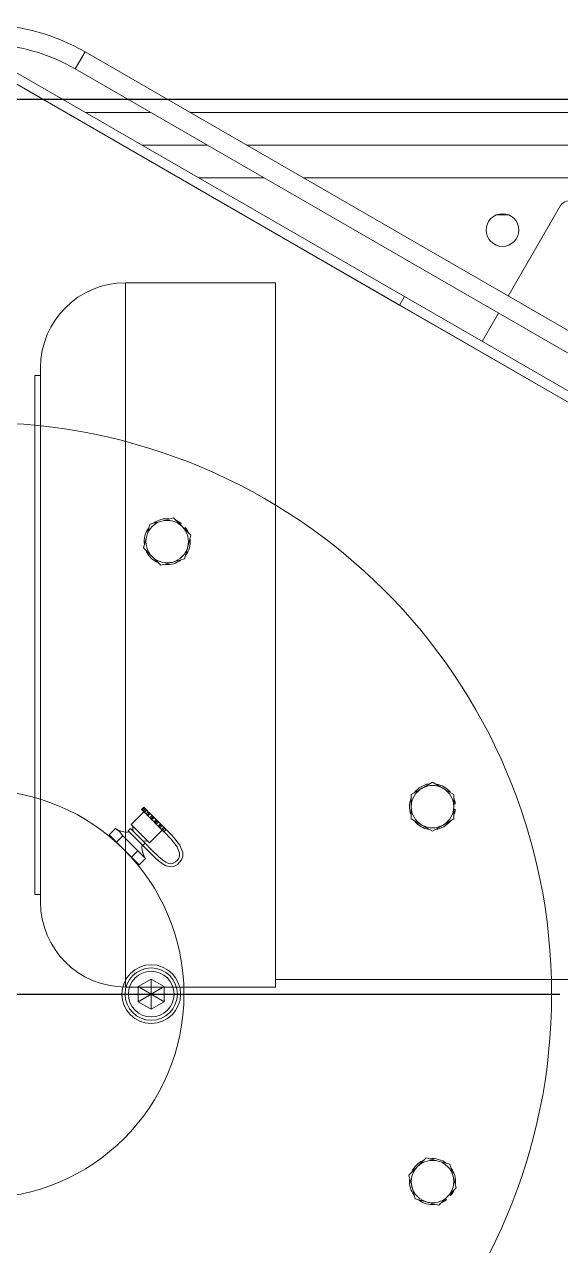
# Model space of a CAD drawing. Header units: millimetres. Extents: x -283029 to -254660, y -24907 to 10674.
# Drawn here: x -279098.28 to -279091.85, y -18350.58 to -18335.92 of the extents above; entities that cross this region are included whole.
import ezdxf

# ---------------------------------------------------------------- set-up
doc = ezdxf.new("R2010")
doc.units = ezdxf.units.MM
doc.header["$LTSCALE"] = 100

# ---------------------------------------------------------------- blocks, each defined once
blk = doc.blocks.new('SW_CENTERMARKSYMBOL_6')
at = {"color": 0, "linetype": 'Continuous'}
for p, q in [((0, 0.5), (0, 17.75)), ((-0.5, 0), (-17.75, 0)), ((0, 0), (-0.25, 0)), ((0, 0), (0, 0.25)), ((0, 0), (0, -0.25)), ((0, 0), (0.25, 0)), ((0.5, 0), (17.75, 0)), ((0, -0.5), (0, -17.75))]:
    blk.add_line(p, q, dxfattribs=at)

msp = doc.modelspace()

# ---------------------------------------------------------------- linework, layer by layer
at = {"color": 1, "linetype": 'Continuous', "lineweight": 0}
for p, q in [((-279097.67, -18336.452), (-279097.552, -18336.248)), ((-279090.996, -18340.034), (-279097.552, -18336.248)), ((-279098.465, -18336.446), (-279093.72, -18339.185)), ((-279091.113, -18340.237), (-279097.67, -18336.452)), ((-279098.523, -18336.548), (-279089.427, -18341.8)), ((-279098.523, -18336.548), (-279093.779, -18339.287)), ((-279097.549, -18336.974), (-279096.765, -18336.974)), ((-279096.294, -18336.974), (-279084.472, -18336.974)), ((-279096.87, -18337.366), (-279096.086, -18337.366)), ((-279095.615, -18337.366), (-279088.623, -18337.366)), ((-279096.191, -18337.759), (-279095.407, -18337.759)), ((-279094.936, -18337.759), (-279089.329, -18337.759)), ((-279091.848, -18338.093), (-279092.475, -18339.179)), ((-279092.611, -18338.202), (-279092.477, -18338.202)), ((-279097.068, -18339.02), (-279095.268, -18339.02)), ((-279097.068, -18343.248), (-279097.068, -18339.02)), ((-279095.268, -18343.248), (-279095.268, -18339.02)), ((-279093.779, -18339.287), (-279093.72, -18339.185)), ((-279093.779, -18339.287), (-279089.427, -18341.8)), ((-279093.72, -18339.185), (-279089.368, -18341.698)), ((-279092.593, -18339.383), (-279092.789, -18339.723)), ((-279098.086, -18343.248), (-279098.086, -18340.039)), ((-279098.154, -18340.133), (-279098.086, -18340.133)), ((-279098.154, -18343.248), (-279098.154, -18340.133)), ((-279096.775, -18341.919), (-279096.813, -18342.061)), ((-279096.775, -18341.919), (-279096.633, -18341.881)), ((-279096.633, -18341.881), (-279096.491, -18341.843)), ((-279096.491, -18341.843), (-279096.386, -18341.947)), ((-279096.457, -18341.873), (-279096.415, -18341.896)), ((-279096.415, -18341.896), (-279096.426, -18341.908)), ((-279096.398, -18341.908), (-279096.411, -18341.922)), ((-279096.386, -18341.947), (-279096.282, -18342.051)), ((-279096.348, -18341.958), (-279096.362, -18341.972)), ((-279096.813, -18342.061), (-279096.851, -18342.203)), ((-279096.336, -18341.975), (-279096.347, -18341.986)), ((-279096.336, -18341.975), (-279096.316, -18342.011)), ((-279096.321, -18342.193), (-279096.282, -18342.051)), ((-279096.851, -18342.203), (-279096.747, -18342.307)), ((-279096.359, -18342.335), (-279096.321, -18342.193)), ((-279096.747, -18342.307), (-279096.643, -18342.411)), ((-279096.501, -18342.373), (-279096.643, -18342.411)), ((-279096.359, -18342.335), (-279096.501, -18342.373)), ((-279098.154, -18346.363), (-279098.154, -18343.248)), ((-279098.086, -18346.457), (-279098.086, -18343.248)), ((-279097.068, -18347.476), (-279097.068, -18343.248)), ((-279095.268, -18347.476), (-279095.268, -18343.248)), ((-279093.384, -18345.016), (-279093.511, -18345.09)), ((-279093.384, -18345.016), (-279093.256, -18345.09)), ((-279093.511, -18345.09), (-279093.639, -18345.163)), ((-279093.639, -18345.163), (-279093.639, -18345.31)), ((-279093.256, -18345.09), (-279093.129, -18345.163)), ((-279093.129, -18345.163), (-279093.129, -18345.31)), ((-279096.876, -18345.344), (-279096.848, -18345.316)), ((-279096.841, -18345.324), (-279096.868, -18345.351)), ((-279096.867, -18345.353), (-279096.839, -18345.325)), ((-279096.841, -18345.324), (-279096.848, -18345.316)), ((-279096.839, -18345.325), (-279096.841, -18345.324)), ((-279096.826, -18345.338), (-279096.839, -18345.325)), ((-279093.639, -18345.31), (-279093.639, -18345.457)), ((-279093.113, -18345.255), (-279093.129, -18345.255)), ((-279093.109, -18345.275), (-279093.129, -18345.275)), ((-279093.129, -18345.31), (-279093.129, -18345.457)), ((-279093.127, -18345.208), (-279093.113, -18345.255)), ((-279097.001, -18345.523), (-279096.849, -18345.371)), ((-279096.868, -18345.351), (-279096.876, -18345.344)), ((-279096.867, -18345.353), (-279096.868, -18345.351)), ((-279096.854, -18345.366), (-279096.867, -18345.353)), ((-279096.826, -18345.338), (-279096.854, -18345.366)), ((-279096.843, -18345.377), (-279096.854, -18345.366)), ((-279096.815, -18345.349), (-279096.843, -18345.377)), ((-279096.841, -18345.379), (-279096.843, -18345.377)), ((-279096.813, -18345.351), (-279096.841, -18345.379)), ((-279096.84, -18345.38), (-279096.841, -18345.379)), ((-279096.84, -18345.38), (-279096.812, -18345.352)), ((-279096.821, -18345.398), (-279096.84, -18345.38)), ((-279096.815, -18345.349), (-279096.826, -18345.338)), ((-279096.794, -18345.371), (-279096.821, -18345.398)), ((-279096.809, -18345.411), (-279096.821, -18345.398)), ((-279096.813, -18345.351), (-279096.815, -18345.349)), ((-279096.812, -18345.352), (-279096.813, -18345.351)), ((-279096.794, -18345.371), (-279096.812, -18345.352)), ((-279096.781, -18345.383), (-279096.809, -18345.411)), ((-279096.806, -18345.414), (-279096.809, -18345.411)), ((-279096.778, -18345.386), (-279096.806, -18345.414)), ((-279096.799, -18345.42), (-279096.806, -18345.414)), ((-279096.772, -18345.392), (-279096.799, -18345.42)), ((-279096.776, -18345.443), (-279096.799, -18345.42)), ((-279096.781, -18345.383), (-279096.794, -18345.371)), ((-279096.778, -18345.386), (-279096.781, -18345.383)), ((-279096.772, -18345.392), (-279096.778, -18345.386)), ((-279096.749, -18345.416), (-279096.776, -18345.443)), ((-279096.764, -18345.456), (-279096.776, -18345.443)), ((-279096.749, -18345.416), (-279096.772, -18345.392)), ((-279096.736, -18345.428), (-279096.764, -18345.456)), ((-279096.761, -18345.459), (-279096.764, -18345.456)), ((-279096.733, -18345.431), (-279096.761, -18345.459)), ((-279096.751, -18345.469), (-279096.761, -18345.459)), ((-279096.723, -18345.441), (-279096.751, -18345.469)), ((-279096.725, -18345.494), (-279096.751, -18345.469)), ((-279096.736, -18345.428), (-279096.749, -18345.416)), ((-279096.733, -18345.431), (-279096.736, -18345.428)), ((-279096.723, -18345.441), (-279096.733, -18345.431)), ((-279096.698, -18345.466), (-279096.725, -18345.494)), ((-279096.698, -18345.466), (-279096.723, -18345.441)), ((-279096.688, -18345.477), (-279096.715, -18345.504)), ((-279096.685, -18345.48), (-279096.712, -18345.507)), ((-279096.688, -18345.477), (-279096.698, -18345.466)), ((-279096.685, -18345.48), (-279096.688, -18345.477)), ((-279096.672, -18345.492), (-279096.685, -18345.48)), ((-279093.511, -18345.531), (-279093.639, -18345.457)), ((-279093.256, -18345.531), (-279093.129, -18345.457)), ((-279093.109, -18345.346), (-279093.129, -18345.346)), ((-279093.113, -18345.366), (-279093.129, -18345.366)), ((-279093.113, -18345.366), (-279093.124, -18345.405)), ((-279097.189, -18345.571), (-279097.265, -18345.647)), ((-279097.036, -18345.599), (-279097.008, -18345.572)), ((-279096.86, -18345.775), (-279097.036, -18345.599)), ((-279096.918, -18345.662), (-279097.008, -18345.572)), ((-279096.891, -18345.634), (-279097.001, -18345.523)), ((-279096.627, -18345.593), (-279096.78, -18345.745)), ((-279096.715, -18345.504), (-279096.725, -18345.494)), ((-279096.712, -18345.507), (-279096.715, -18345.504)), ((-279096.7, -18345.52), (-279096.712, -18345.507)), ((-279096.672, -18345.492), (-279096.7, -18345.52)), ((-279096.677, -18345.543), (-279096.7, -18345.52)), ((-279096.649, -18345.515), (-279096.677, -18345.543)), ((-279096.67, -18345.549), (-279096.677, -18345.543)), ((-279096.649, -18345.515), (-279096.672, -18345.492)), ((-279096.643, -18345.522), (-279096.67, -18345.549)), ((-279096.668, -18345.552), (-279096.67, -18345.549)), ((-279096.64, -18345.524), (-279096.668, -18345.552)), ((-279096.655, -18345.565), (-279096.668, -18345.552)), ((-279096.627, -18345.537), (-279096.655, -18345.565)), ((-279096.636, -18345.584), (-279096.655, -18345.565)), ((-279096.643, -18345.522), (-279096.649, -18345.515)), ((-279096.64, -18345.524), (-279096.643, -18345.522)), ((-279096.627, -18345.537), (-279096.64, -18345.524)), ((-279096.608, -18345.556), (-279096.636, -18345.584)), ((-279096.635, -18345.584), (-279096.636, -18345.584)), ((-279096.608, -18345.557), (-279096.635, -18345.584)), ((-279096.634, -18345.586), (-279096.635, -18345.584)), ((-279096.606, -18345.558), (-279096.634, -18345.586)), ((-279096.622, -18345.597), (-279096.634, -18345.586)), ((-279096.608, -18345.556), (-279096.627, -18345.537)), ((-279096.595, -18345.569), (-279096.622, -18345.597)), ((-279096.609, -18345.611), (-279096.622, -18345.597)), ((-279096.581, -18345.583), (-279096.609, -18345.611)), ((-279096.609, -18345.611), (-279096.609, -18345.611)), ((-279096.608, -18345.557), (-279096.608, -18345.556)), ((-279096.606, -18345.558), (-279096.608, -18345.557)), ((-279096.595, -18345.569), (-279096.606, -18345.558)), ((-279096.581, -18345.583), (-279096.595, -18345.569)), ((-279093.384, -18345.605), (-279093.511, -18345.531)), ((-279093.384, -18345.605), (-279093.256, -18345.531)), ((-279097.175, -18345.738), (-279097.265, -18345.647)), ((-279097.225, -18345.699), (-279097.219, -18345.693)), ((-279097.099, -18345.661), (-279097.175, -18345.738)), ((-279096.995, -18345.918), (-279097.175, -18345.738)), ((-279097.099, -18345.661), (-279096.918, -18345.841)), ((-279096.828, -18345.752), (-279096.918, -18345.662)), ((-279096.78, -18345.745), (-279096.891, -18345.634)), ((-279096.833, -18345.748), (-279096.86, -18345.775)), ((-279096.918, -18345.841), (-279096.995, -18345.918)), ((-279096.995, -18345.918), (-279096.904, -18346.009)), ((-279096.827, -18345.932), (-279096.918, -18345.841)), ((-279096.95, -18345.963), (-279096.955, -18345.968)), ((-279096.827, -18345.932), (-279096.904, -18346.009)), ((-279098.086, -18346.363), (-279098.154, -18346.363)), ((-279096.916, -18347.471), (-279096.759, -18347.38)), ((-279096.602, -18347.471), (-279096.759, -18347.38)), ((-279096.759, -18347.38), (-279096.759, -18347.561)), ((-279090.804, -18347.387), (-279095.268, -18347.387)), ((-279095.268, -18347.476), (-279097.068, -18347.476)), ((-279096.916, -18347.471), (-279096.916, -18347.652)), ((-279096.759, -18347.561), (-279096.916, -18347.471)), ((-279096.602, -18347.471), (-279096.759, -18347.561)), ((-279096.602, -18347.471), (-279096.602, -18347.652)), ((-279096.759, -18347.561), (-279096.916, -18347.652)), ((-279096.916, -18347.652), (-279096.759, -18347.742)), ((-279096.759, -18347.561), (-279096.759, -18347.742)), ((-279096.602, -18347.652), (-279096.759, -18347.561)), ((-279096.602, -18347.652), (-279096.759, -18347.742)), ((-279093.46, -18349.528), (-279093.564, -18349.632)), ((-279093.318, -18349.566), (-279093.46, -18349.528)), ((-279093.176, -18349.604), (-279093.318, -18349.566)), ((-279093.564, -18349.632), (-279093.668, -18349.736)), ((-279093.176, -18349.604), (-279093.137, -18349.746)), ((-279093.63, -18349.878), (-279093.668, -18349.736)), ((-279093.592, -18350.02), (-279093.63, -18349.878)), ((-279093.137, -18349.746), (-279093.099, -18349.888)), ((-279093.592, -18350.02), (-279093.45, -18350.058)), ((-279093.203, -18349.992), (-279093.307, -18350.096)), ((-279093.215, -18350.031), (-279093.228, -18350.017)), ((-279093.099, -18349.888), (-279093.203, -18349.992)), ((-279093.165, -18349.981), (-279093.178, -18349.967)), ((-279093.153, -18349.964), (-279093.164, -18349.953)), ((-279093.13, -18349.922), (-279093.153, -18349.964)), ((-279093.45, -18350.058), (-279093.307, -18350.096)), ((-279093.232, -18350.043), (-279093.267, -18350.063)), ((-279093.232, -18350.043), (-279093.243, -18350.031))]:
    msp.add_line(p, q, dxfattribs=at)
at = {"color": 3}
msp.add_line((-278948.83, -18336.817), (-279119.558, -18336.817), dxfattribs=at)
at = {"color": 1, "linetype": 'Continuous', "lineweight": 0}
for points in [[(-279097.189, -18345.571), (-279097.138, -18345.61), (-279097.099, -18345.661)], [(-279096.977, -18345.603), (-279096.981, -18345.572), (-279096.979, -18345.546)], [(-279096.863, -18345.773), (-279096.785, -18345.853), (-279096.695, -18345.939), (-279096.641, -18345.986), (-279096.582, -18346.022), (-279096.516, -18346.034), (-279096.478, -18346.025), (-279096.443, -18346.004), (-279096.394, -18345.947), (-279096.38, -18345.904), (-279096.381, -18345.86), (-279096.416, -18345.772), (-279096.508, -18345.655), (-279096.627, -18345.537)], [(-279096.833, -18345.748), (-279096.755, -18345.827), (-279096.668, -18345.912), (-279096.625, -18345.948), (-279096.582, -18345.978), (-279096.55, -18345.991), (-279096.519, -18345.995), (-279096.494, -18345.989), (-279096.467, -18345.973), (-279096.445, -18345.952), (-279096.429, -18345.93), (-279096.419, -18345.899), (-279096.42, -18345.867), (-279096.449, -18345.793), (-279096.521, -18345.7), (-279096.608, -18345.61)], [(-279096.803, -18345.722), (-279096.828, -18345.724), (-279096.86, -18345.721)]]:
    msp.add_lwpolyline(points, dxfattribs=at)
for centre, radius in [((-279092.544, -18338.386), 0.196), ((-279098.817, -18347.561), 6.862), ((-279098.817, -18347.561), 2.451), ((-279096.759, -18347.561), 0.353), ((-279096.759, -18347.561), 0.314), ((-279096.759, -18347.561), 0.274)]:
    msp.add_circle(centre, radius, dxfattribs=at)
for centre, radius, start, end in [((-279098.787, -18338.387), 2.47, 60, 116.4427), ((-279098.787, -18338.387), 2.235, 60, 116.4427), ((-279091.746, -18338.152), 0.118, 60, 150), ((-279097.068, -18340.039), 1.019, 90, 180), ((-279096.567, -18342.127), 0.255, 105, 165), ((-279096.567, -18342.127), 0.276, 85.0989, 125.2756), ((-279096.567, -18342.127), 0.255, 45, 105), ((-279096.567, -18342.127), 0.276, 52.3344, 56.6167), ((-279096.567, -18342.127), 0.255, 345, 45), ((-279096.567, -18342.127), 0.276, 33.3833, 37.6656), ((-279096.567, -18342.127), 0.276, 143.3435, 187.4752), ((-279096.567, -18342.127), 0.255, 165, 225), ((-279096.567, -18342.127), 0.276, 322.9043, 5.916), ((-279096.567, -18342.127), 0.276, 204.2563, 244.815), ((-279096.567, -18342.127), 0.255, 285, 345), ((-279096.567, -18342.127), 0.255, 225, 285), ((-279096.567, -18342.127), 0.276, 265.1131, 306.0425), ((-279093.384, -18345.31), 0.276, 97.3065, 142.4752), ((-279093.384, -18345.31), 0.276, 40.0989, 80.2756), ((-279093.384, -18345.31), 0.255, 120, 180), ((-279093.384, -18345.31), 0.255, 60, 120), ((-279093.384, -18345.31), 0.255, 0, 60), ((-279093.384, -18345.31), 0.276, 159.2563, 199.815), ((-279093.384, -18345.31), 0.255, 180, 240), ((-279093.384, -18345.31), 0.255, 300, 0), ((-279093.384, -18345.31), 0.276, 7.3344, 11.6167), ((-279093.384, -18345.31), 0.276, 348.3833, 352.6656), ((-279097.051, -18345.38), 0.235, 234.4, 277.1638), ((-279093.384, -18345.31), 0.276, 220.1131, 261.0425), ((-279093.384, -18345.31), 0.255, 240, 300), ((-279093.384, -18345.31), 0.276, 277.9043, 320.916), ((-279096.636, -18345.795), 0.235, 172.8362, 215.9675), ((-279097.068, -18346.457), 1.019, 180, 270), ((-279093.384, -18349.812), 0.276, 114.2563, 154.815), ((-279093.384, -18349.812), 0.255, 75, 135), ((-279093.384, -18349.812), 0.276, 52.3065, 97.4752), ((-279093.384, -18349.812), 0.255, 15, 75), ((-279093.384, -18349.812), 0.255, 135, 195), ((-279093.384, -18349.812), 0.276, 355.0989, 35.2756), ((-279093.384, -18349.812), 0.276, 175.1131, 216.0425), ((-279093.384, -18349.812), 0.255, 195, 255), ((-279093.384, -18349.812), 0.255, 315, 15), ((-279093.384, -18349.812), 0.255, 255, 315), ((-279093.384, -18349.812), 0.276, 322.3344, 326.6167), ((-279093.384, -18349.812), 0.276, 232.9043, 275.916), ((-279093.384, -18349.812), 0.276, 303.3833, 307.6656)]:
    msp.add_arc(centre, radius, start, end, dxfattribs=at)

# ---------------------------------------------------------------- block references
at = {"color": 1, "linetype": 'Continuous', "lineweight": 0, "xscale": -0.3921021967944399, "yscale": 0.3921021967944399, "zscale": 0.3921021967944399}
msp.add_blockref('SW_CENTERMARKSYMBOL_6', (-279098.817, -18347.561), dxfattribs=at)

doc.saveas('drawing.dxf')
